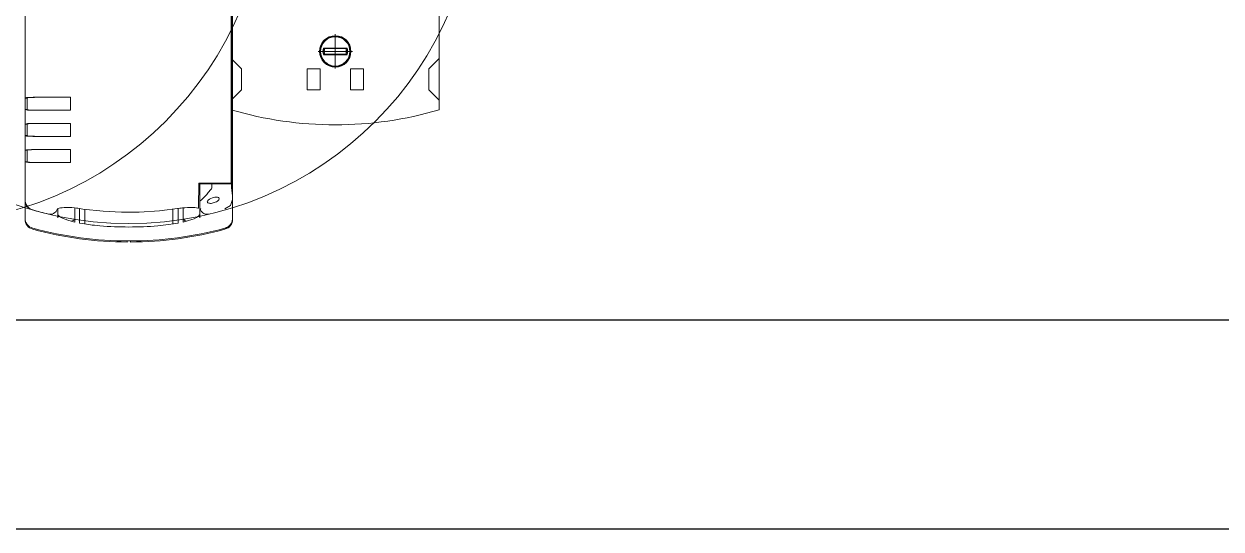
# Model space of a CAD drawing. Header units: millimetres. Extents: x -6000 to 26000, y -6000 to 26000.
# Drawn here: x 113.58 to 145.43, y -2343.54 to -2330.1 of the extents above; entities that cross this region are included whole.
import ezdxf

# ---------------------------------------------------------------- set-up
doc = ezdxf.new("R2010")
doc.units = ezdxf.units.MM
doc.header["$MEASUREMENT"] = 0
doc.linetypes.add('DOT_CENTER', pattern=[14, 12, -1, 0, -1])
for name, color, linetype, lineweight in [('Чертеж и Рисунок_Ном._пера__2', 8, 'Continuous', 15), ('Чертеж и Рисунок_Ном._пера__21', 7, 'Continuous', 30), ('Чертеж и Рисунок_Ном._пера__7', 7, 'Continuous', 15)]:
    doc.layers.add(name, color=color, linetype=linetype, lineweight=lineweight)

msp = doc.modelspace()

# ---------------------------------------------------------------- linework, layer by layer
at = {"layer": 'Чертеж и Рисунок_Ном._пера__2', "color": 8, "linetype": 'DOT_CENTER', "lineweight": 15}
for p, q in [((121.862, -2330.371), (121.862, -2331.289)), ((122.322, -2330.83), (121.403, -2330.83))]:
    msp.add_line(p, q, dxfattribs=at)
at = {"layer": 'Чертеж и Рисунок_Ном._пера__2', "color": 8, "linetype": 'Continuous', "lineweight": 15}
msp.add_circle((121.862, -2330.83), 0.39, dxfattribs=at)
for radius, start, end in [(0.319, 165.6045, 194.3955), (0.293, 164.6084, 195.3916), (0.293, 344.6084, 15.3916), (0.319, 345.6045, 14.3955)]:
    msp.add_arc((121.862, -2330.83), radius, start, end, dxfattribs=at)
at = {"layer": 'Чертеж и Рисунок_Ном._пера__21', "color": 7, "linetype": 'Continuous', "lineweight": 30}
for p, q in [((83.67, -2337.978), (154.569, -2337.978)), ((154.569, -2343.542), (83.67, -2343.542))]:
    msp.add_line(p, q, dxfattribs=at)
at = {"layer": 'Чертеж и Рисунок_Ном._пера__7', "color": 7, "linetype": 'Continuous', "lineweight": 15}
for p, q in [((119.132, -2318.069), (119.132, -2334.502)), ((119.102, -2318.41), (119.102, -2334.297)), ((113.609, -2322.986), (113.609, -2332.072)), ((119.094, -2334.339), (119.094, -2322.998)), ((119.094, -2329.829), (119.094, -2331.018)), ((124.631, -2331.018), (124.631, -2329.829)), ((122.177, -2330.743), (121.547, -2330.743)), ((119.094, -2331.018), (119.094, -2332.131)), ((119.094, -2331.018), (119.372, -2331.296)), ((121.547, -2330.918), (122.177, -2330.918)), ((124.353, -2331.296), (124.631, -2331.018)), ((124.631, -2331.018), (124.631, -2332.131)), ((119.372, -2331.296), (119.372, -2331.853)), ((121.111, -2331.853), (121.111, -2331.296)), ((121.459, -2331.296), (121.111, -2331.296)), ((121.459, -2331.296), (121.459, -2331.853)), ((122.266, -2331.296), (122.614, -2331.296)), ((122.266, -2331.853), (122.266, -2331.296)), ((122.614, -2331.296), (122.614, -2331.853)), ((124.353, -2331.853), (124.353, -2331.296)), ((113.609, -2332.072), (113.647, -2332.059)), ((113.609, -2332.072), (113.665, -2332.072)), ((113.609, -2332.376), (113.609, -2332.072)), ((113.703, -2332.059), (113.665, -2332.072)), ((113.665, -2332.072), (113.665, -2332.376)), ((114.203, -2332.05), (114.819, -2332.05)), ((114.818, -2332.051), (114.203, -2332.051)), ((114.819, -2332.05), (114.818, -2332.051)), ((114.818, -2332.051), (114.818, -2332.397)), ((114.819, -2332.05), (114.819, -2332.398)), ((119.372, -2331.853), (119.094, -2332.131)), ((121.459, -2331.853), (121.111, -2331.853)), ((122.614, -2331.853), (122.266, -2331.853)), ((124.631, -2332.131), (124.353, -2331.853)), ((113.609, -2332.376), (113.609, -2332.768)), ((113.609, -2332.376), (113.665, -2332.376)), ((113.647, -2332.389), (113.609, -2332.376)), ((113.703, -2332.389), (113.665, -2332.376)), ((114.818, -2332.397), (114.203, -2332.397)), ((114.819, -2332.398), (114.203, -2332.398)), ((114.818, -2332.397), (114.819, -2332.398)), ((119.094, -2332.131), (119.094, -2332.383)), ((124.631, -2332.383), (124.631, -2332.131)), ((113.609, -2332.768), (113.647, -2332.755)), ((113.609, -2332.768), (113.665, -2332.768)), ((113.609, -2333.072), (113.609, -2332.768)), ((113.703, -2332.755), (113.665, -2332.768)), ((113.665, -2332.768), (113.665, -2333.072)), ((114.203, -2332.746), (114.819, -2332.746)), ((114.818, -2332.747), (114.203, -2332.747)), ((114.819, -2332.746), (114.818, -2332.747)), ((114.818, -2332.747), (114.818, -2333.093)), ((114.819, -2332.746), (114.819, -2333.094)), ((113.647, -2333.084), (113.609, -2333.072)), ((113.609, -2333.072), (113.665, -2333.072)), ((113.609, -2333.072), (113.609, -2333.463)), ((113.703, -2333.084), (113.665, -2333.072)), ((114.818, -2333.093), (114.203, -2333.093)), ((114.819, -2333.094), (114.203, -2333.094)), ((114.819, -2333.094), (114.818, -2333.093)), ((113.609, -2333.463), (113.647, -2333.451)), ((113.665, -2333.463), (113.609, -2333.463)), ((113.609, -2333.767), (113.609, -2333.463)), ((113.703, -2333.451), (113.665, -2333.463)), ((113.665, -2333.463), (113.665, -2333.767)), ((114.203, -2333.441), (114.819, -2333.441)), ((114.818, -2333.442), (114.203, -2333.442)), ((114.819, -2333.441), (114.818, -2333.442)), ((114.818, -2333.442), (114.818, -2333.788)), ((114.819, -2333.441), (114.819, -2333.789)), ((113.647, -2333.78), (113.609, -2333.767)), ((113.609, -2333.767), (113.665, -2333.767)), ((113.609, -2333.767), (113.609, -2334.772)), ((113.703, -2333.78), (113.665, -2333.767)), ((114.818, -2333.788), (114.203, -2333.788)), ((114.819, -2333.789), (114.203, -2333.789)), ((114.819, -2333.789), (114.818, -2333.788)), ((119.094, -2334.297), (119.102, -2334.297)), ((119.132, -2334.502), (119.102, -2334.297)), ((118.227, -2334.789), (118.231, -2334.529)), ((118.231, -2334.529), (118.235, -2334.339)), ((118.538, -2334.339), (118.235, -2334.339)), ((118.256, -2334.353), (118.582, -2334.353)), ((118.256, -2334.353), (118.256, -2334.835)), ((118.464, -2334.339), (118.464, -2334.353)), ((119.094, -2334.339), (118.538, -2334.339)), ((118.582, -2334.45), (118.582, -2334.353)), ((119.094, -2334.353), (118.582, -2334.353)), ((118.77, -2334.339), (118.77, -2334.353)), ((118.824, -2334.353), (118.824, -2334.339)), ((119.101, -2334.353), (119.094, -2334.353)), ((119.101, -2334.353), (119.101, -2334.457)), ((119.101, -2334.457), (119.132, -2334.672)), ((119.107, -2334.502), (119.132, -2334.502)), ((119.132, -2334.502), (119.132, -2334.672)), ((113.609, -2334.795), (113.609, -2334.772)), ((113.609, -2335.266), (113.609, -2334.795)), ((118.224, -2334.975), (118.227, -2334.789)), ((118.256, -2334.835), (118.256, -2334.979)), ((119.132, -2334.672), (119.132, -2334.769)), ((119.132, -2334.769), (119.132, -2335.294)), ((119.132, -2335.266), (119.132, -2334.769)), ((113.609, -2335.266), (113.609, -2335.294)), ((113.679, -2334.989), (113.679, -2334.964)), ((114.231, -2335.159), (114.231, -2335.159)), ((114.451, -2335.027), (114.451, -2335.027)), ((114.485, -2335.259), (114.485, -2335.013)), ((114.929, -2334.996), (114.929, -2335.372)), ((115.055, -2335.013), (115.055, -2335.399)), ((115.201, -2335.424), (115.201, -2335.034)), ((117.54, -2335.034), (117.54, -2335.424)), ((117.686, -2335.013), (117.686, -2335.399)), ((117.812, -2334.996), (117.812, -2335.372)), ((118.224, -2334.975), (118.223, -2335.004)), ((118.256, -2335.013), (118.256, -2334.979)), ((118.256, -2335.007), (118.256, -2334.979)), ((118.256, -2335.007), (118.256, -2335.259)), ((119.132, -2335.266), (119.132, -2335.266)), ((119.132, -2335.266), (119.132, -2335.266)), ((116.329, -2335.904), (116.329, -2335.876)), ((116.412, -2335.904), (116.412, -2335.876))]:
    msp.add_line(p, q, dxfattribs=at)
at = {"layer": 'Чертеж и Рисунок_Ном._пера__7', "color": 7, "linetype": 'Continuous', "lineweight": 15, "flags": 128}
for points in [[(121.58, -2330.752), (121.567, -2330.752), (121.556, -2330.751)], [(122.145, -2330.752), (122.064, -2330.753), (122.004, -2330.753), (121.919, -2330.753), (121.862, -2330.753), (121.806, -2330.753), (121.721, -2330.753), (121.661, -2330.753), (121.58, -2330.752)], [(122.171, -2330.751), (122.159, -2330.752), (122.148, -2330.752)], [(121.554, -2330.909), (121.566, -2330.908), (121.58, -2330.908)], [(121.58, -2330.908), (121.661, -2330.908), (121.721, -2330.907), (121.806, -2330.907), (121.862, -2330.907), (121.919, -2330.907), (122.004, -2330.907), (122.064, -2330.908), (122.145, -2330.908)], [(122.145, -2330.908), (122.157, -2330.908)], [(113.647, -2332.389), (113.673, -2332.391), (113.7, -2332.392), (113.735, -2332.393), (113.777, -2332.394), (113.826, -2332.395), (113.881, -2332.396), (113.941, -2332.397), (114.004, -2332.397), (114.071, -2332.398), (114.139, -2332.398), (114.203, -2332.398)], [(113.703, -2332.389), (113.726, -2332.391), (113.75, -2332.392), (113.781, -2332.393), (113.82, -2332.394), (113.864, -2332.395), (113.913, -2332.395), (113.967, -2332.396), (114.024, -2332.396), (114.083, -2332.397), (114.144, -2332.397), (114.203, -2332.397)], [(113.647, -2332.755), (113.673, -2332.752), (113.7, -2332.751), (113.735, -2332.75), (113.777, -2332.749), (113.826, -2332.748), (113.881, -2332.748), (113.941, -2332.747), (114.004, -2332.746), (114.071, -2332.746), (114.139, -2332.746), (114.203, -2332.746)], [(113.703, -2332.755), (113.726, -2332.753), (113.75, -2332.752), (113.781, -2332.751), (113.82, -2332.75), (113.864, -2332.749), (113.913, -2332.748), (113.967, -2332.748), (114.024, -2332.747), (114.083, -2332.747), (114.144, -2332.747), (114.203, -2332.747)], [(113.647, -2333.084), (113.672, -2333.087), (113.697, -2333.088), (113.73, -2333.089), (113.77, -2333.09), (113.818, -2333.091), (113.871, -2333.092), (113.93, -2333.092), (113.992, -2333.093), (114.059, -2333.093), (114.127, -2333.093), (114.197, -2333.094)], [(113.703, -2333.084), (113.725, -2333.086), (113.747, -2333.087), (113.777, -2333.088), (113.814, -2333.089), (113.856, -2333.09), (113.904, -2333.091), (113.957, -2333.091), (114.013, -2333.092), (114.073, -2333.092), (114.135, -2333.092), (114.198, -2333.093)], [(113.647, -2333.451), (113.673, -2333.448), (113.7, -2333.447), (113.735, -2333.446), (113.777, -2333.445), (113.826, -2333.444), (113.881, -2333.443), (113.941, -2333.442), (114.004, -2333.442), (114.071, -2333.442), (114.139, -2333.441), (114.203, -2333.441)], [(113.703, -2333.451), (113.726, -2333.448), (113.75, -2333.447), (113.781, -2333.446), (113.82, -2333.445), (113.864, -2333.445), (113.913, -2333.444), (113.967, -2333.443), (114.024, -2333.443), (114.083, -2333.443), (114.144, -2333.442), (114.203, -2333.442)], [(113.647, -2333.78), (113.673, -2333.782), (113.7, -2333.784), (113.735, -2333.785), (113.777, -2333.786), (113.826, -2333.787), (113.881, -2333.787), (113.941, -2333.788), (114.004, -2333.788), (114.071, -2333.789), (114.139, -2333.789), (114.203, -2333.789)], [(113.703, -2333.78), (113.726, -2333.782), (113.75, -2333.783), (113.781, -2333.784), (113.82, -2333.785), (113.864, -2333.786), (113.913, -2333.787), (113.967, -2333.787), (114.024, -2333.788), (114.083, -2333.788), (114.144, -2333.788), (114.203, -2333.788)], [(118.552, -2334.509), (118.484, -2334.587), (118.441, -2334.635), (118.4, -2334.679), (118.382, -2334.698), (118.346, -2334.735), (118.32, -2334.76), (118.308, -2334.771)], [(118.582, -2334.45), (118.58, -2334.463), (118.577, -2334.472), (118.567, -2334.491), (118.556, -2334.504)], [(113.81, -2335.049), (113.756, -2335.027), (113.715, -2335), (113.681, -2334.967), (113.657, -2334.934), (113.631, -2334.885), (113.62, -2334.853), (113.612, -2334.812), (113.609, -2334.772)], [(113.679, -2334.989), (113.645, -2334.94), (113.631, -2334.909), (113.618, -2334.87), (113.61, -2334.813), (113.609, -2334.795)], [(118.256, -2334.835), (118.271, -2334.811), (118.292, -2334.787), (118.308, -2334.771)], [(118.457, -2334.834), (118.46, -2334.82), (118.469, -2334.804), (118.478, -2334.793), (118.515, -2334.764), (118.548, -2334.746), (118.592, -2334.729), (118.617, -2334.721)], [(118.617, -2334.864), (118.584, -2334.871), (118.56, -2334.874), (118.54, -2334.875), (118.512, -2334.873), (118.498, -2334.871), (118.473, -2334.861), (118.461, -2334.848), (118.457, -2334.834)], [(118.617, -2334.721), (118.654, -2334.714), (118.685, -2334.71), (118.698, -2334.71), (118.726, -2334.712), (118.743, -2334.716), (118.76, -2334.723), (118.768, -2334.73), (118.777, -2334.746)], [(118.777, -2334.751), (118.776, -2334.762), (118.767, -2334.779), (118.755, -2334.794), (118.742, -2334.805), (118.726, -2334.816), (118.698, -2334.833), (118.668, -2334.847), (118.651, -2334.853), (118.617, -2334.864)], [(118.927, -2335.023), (119.077, -2334.933), (119.132, -2334.769)], [(114.234, -2335.16), (114.275, -2335.165), (114.31, -2335.163), (114.327, -2335.16), (114.348, -2335.153), (114.368, -2335.144), (114.405, -2335.121), (114.424, -2335.103), (114.435, -2335.091), (114.458, -2335.055), (114.474, -2335.017)], [(115.01, -2335.007), (114.978, -2335.002), (114.922, -2334.995), (114.851, -2334.989), (114.776, -2334.985), (114.708, -2334.984), (114.648, -2334.986), (114.596, -2334.991), (114.552, -2334.997), (114.517, -2335.004), (114.49, -2335.011), (114.471, -2335.018), (114.459, -2335.023)], [(114.485, -2335.16), (114.494, -2335.189), (114.514, -2335.213), (114.554, -2335.242), (114.622, -2335.277), (114.677, -2335.299), (114.751, -2335.325), (114.895, -2335.364), (114.929, -2335.372)], [(117.731, -2335.007), (117.189, -2335.073), (116.644, -2335.106), (116.36, -2335.11), (116.346, -2335.11), (116.333, -2335.11), (116.309, -2335.11), (116.263, -2335.11), (116.174, -2335.108), (116.006, -2335.103), (115.688, -2335.084), (115.145, -2335.026), (115.01, -2335.007)], [(117.731, -2335.007), (117.746, -2335.004), (117.762, -2335.002), (117.794, -2334.998), (117.856, -2334.991), (117.934, -2334.986), (118.005, -2334.984), (118.068, -2334.985), (118.124, -2334.989), (118.171, -2334.994), (118.21, -2335.001), (118.223, -2335.004)], [(117.812, -2335.372), (117.934, -2335.341), (118.042, -2335.308), (118.104, -2335.284), (118.168, -2335.253), (118.21, -2335.226), (118.236, -2335.203), (118.251, -2335.182), (118.256, -2335.16)], [(118.256, -2335.013), (118.266, -2335.017), (118.28, -2335.022), (118.29, -2335.027)], [(118.267, -2335.017), (118.28, -2335.05), (118.297, -2335.079), (118.325, -2335.111), (118.343, -2335.126), (118.369, -2335.142), (118.385, -2335.15), (118.411, -2335.159), (118.445, -2335.165), (118.482, -2335.164), (118.507, -2335.16)], [(118.927, -2335.534), (118.982, -2335.513), (119.023, -2335.487), (119.047, -2335.466), (119.074, -2335.436), (119.092, -2335.41), (119.109, -2335.377), (119.123, -2335.336), (119.13, -2335.297), (119.132, -2335.266)], [(115.598, -2335.471), (115.458, -2335.458), (115.392, -2335.451), (115.309, -2335.44), (115.126, -2335.412), (115.055, -2335.399)], [(117.686, -2335.399), (117.559, -2335.421), (117.424, -2335.441), (117.355, -2335.45), (117.285, -2335.458), (117.143, -2335.471)], [(118.928, -2335.534), (118.939, -2335.531), (118.95, -2335.527), (118.961, -2335.522), (118.972, -2335.518), (118.982, -2335.513)]]:
    msp.add_lwpolyline(points, dxfattribs=at)
at = {"layer": 'Чертеж и Рисунок_Ном._пера__7', "color": 7, "linetype": 'Continuous', "lineweight": 15}
for centre, radius in [((110.788, -2326.138), 9.272), ((116.371, -2326.138), 9.272), ((121.862, -2330.83), 0.417), ((121.862, -2330.83), 0.403)]:
    msp.add_circle(centre, radius, dxfattribs=at)
for centre, radius, start, end in [((121.862, -2330.83), 0.327, 164.4848, 195.5152), ((121.862, -2330.83), 0.327, 344.4848, 15.5152), ((121.862, -2323.047), 9.738, 253.4838, 286.5162), ((113.887, -2335.266), 0.278, 180, 254.7815), ((116.371, -2326.138), 9.272, 253.9693, 256.6757), ((116.371, -2326.138), 9.272, 253.9963, 256.6584), ((117.943, -2335.217), 0.139, 199.7042, 253.3252), ((113.887, -2335.294), 0.278, 180, 254.7815), ((116.371, -2326.138), 9.738, 254.7815, 270), ((116.371, -2326.166), 9.738, 254.7815, 269.7544), ((114.812, -2335.217), 0.139, 283.743, 327.2931), ((116.371, -2326.138), 9.366, 265.2712, 270), ((116.371, -2326.138), 9.366, 270, 274.7288), ((116.371, -2326.138), 9.738, 270, 285.2185), ((116.371, -2326.166), 9.738, 270.2456, 285.2185), ((118.854, -2335.294), 0.278, 285.2185, 0)]:
    msp.add_arc(centre, radius, start, end, dxfattribs=at)
for centre, major_axis, ratio, start_param, end_param in [((114.203, -2332.06), (0.556, 0), 0.017455, 1.570796, 3.089233), ((114.203, -2332.06), (-0.501, 0), 0.017455, 4.712389, 6.230825), ((118.617, -2334.183), (-0.522, 0), 0.36397, 2.037482, 2.180534)]:
    msp.add_ellipse(centre, major_axis=major_axis, ratio=ratio, start_param=start_param, end_param=end_param, dxfattribs=at)

doc.saveas('drawing.dxf')
